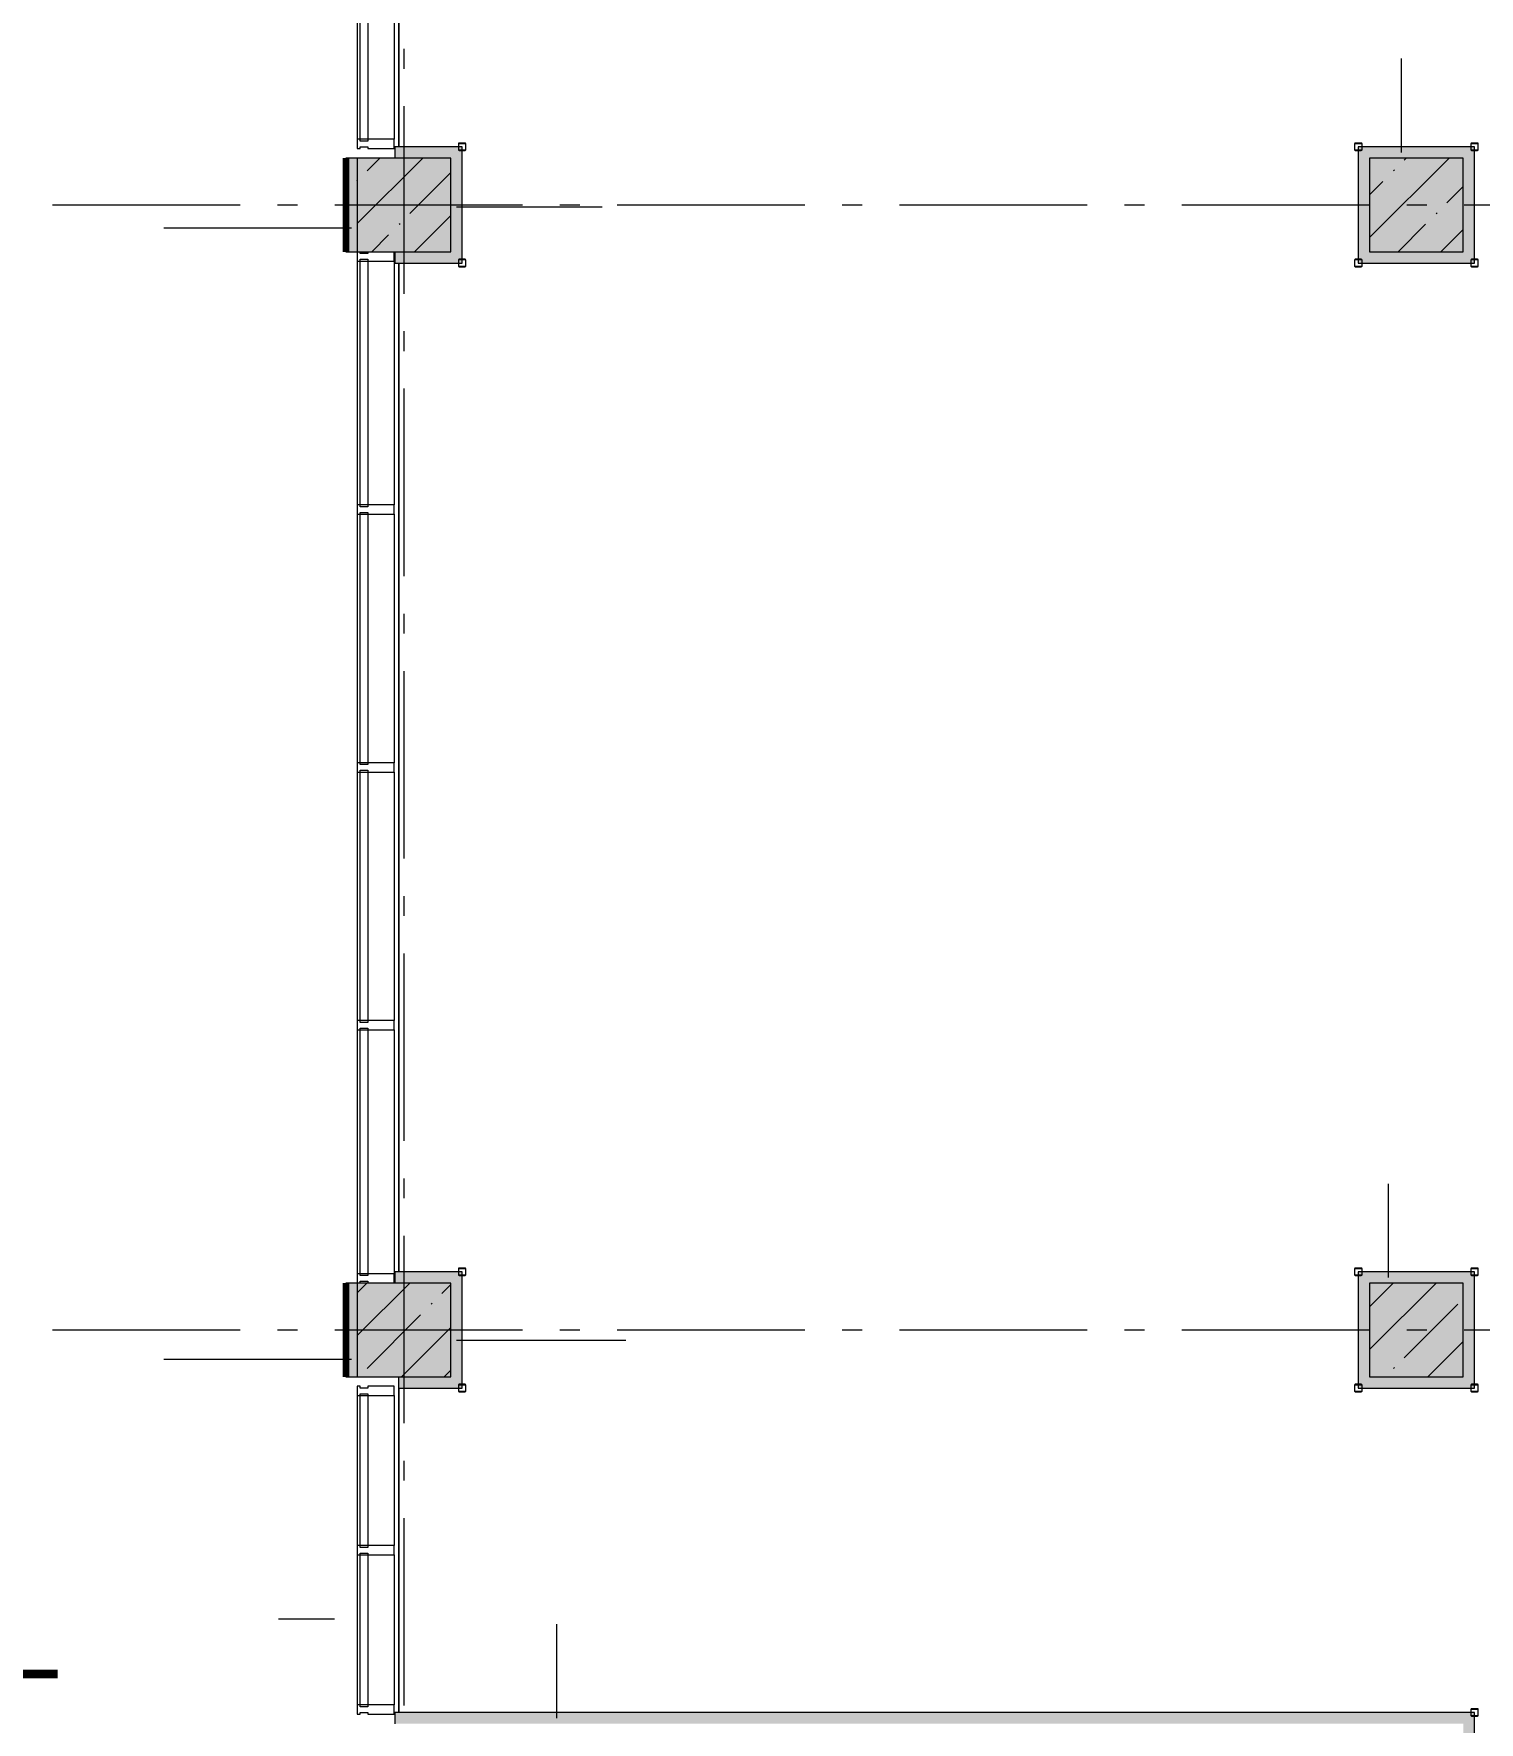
# Model space of a CAD drawing. Header units: millimetres. Extents: x -537608 to 253996, y -217170 to 186033.
# Drawn here: x -290001 to -282291, y -193492 to -184487 of the extents above; entities that cross this region are included whole.
import ezdxf

# ---------------------------------------------------------------- set-up
doc = ezdxf.new("R2010")
doc.units = ezdxf.units.MM
doc.layers.add('16) Лак 1.6м', color=160, linetype='Continuous', lineweight=90)
doc.layers.add('PDF _Геометрия', color=7, linetype='Continuous')
doc.layers.add('PDF _Текст', color=7, linetype='Continuous')
doc.layers.add('PDF _Сплошная заливка', color=7, linetype='Continuous', true_color=0xffffff)
doc.styles.add('PDF GOST-Common', font='arial.ttf')

msp = doc.modelspace()

# ---------------------------------------------------------------- hatches: boundary and pattern name
at = {"layer": 'PDF _Сплошная заливка', "true_color": 0x9c76cf, "transparency": 33554559}
for points in [[(-287776.1737, -185649.6469), (-287716.1731, -185649.6469), (-287716.1731, -185089.6483), (-287776.1737, -185089.6483), (-287776.1737, -185363.6656)], [(-282376.1714, -185649.6469), (-282316.1707, -185649.6469), (-282316.1707, -185089.6483), (-282376.1714, -185089.6483), (-282376.1714, -185363.6656)], [(-287776.1737, -185709.6476), (-287716.1731, -185709.6476), (-287716.1731, -185649.6469), (-288075.174, -185649.6469), (-288075.174, -185709.6476)], [(-287776.1737, -191149.6497), (-287776.1737, -191089.649), (-288075.174, -191089.649), (-288075.174, -191149.6497), (-287964.1331, -191149.6497)], [(-287776.1737, -191649.6497), (-287716.1731, -191649.6497), (-287716.1731, -191089.649), (-287776.1737, -191089.649), (-287776.1737, -191149.6497)], [(-282376.1714, -191649.6497), (-282316.1707, -191649.6497), (-282316.1707, -191089.649), (-282376.1714, -191089.649), (-282376.1714, -191149.6497)], [(-282376.1714, -191709.6483), (-282316.1707, -191709.6483), (-282316.1707, -191649.6497), (-282876.1715, -191649.6497), (-282876.1715, -191709.6483), (-282482.8826, -191709.6483)]]:
    msp.add_hatch(color=193, dxfattribs=at).paths.add_polyline_path(points)
at = {"layer": 'PDF _Сплошная заливка', "transparency": 33554559}
msp.add_hatch(color=256, dxfattribs=at).paths.add_polyline_path([(-282376.1714, -185649.6469), (-282376.1714, -185149.6468), (-282876.1715, -185149.6468), (-282876.1715, -185649.6469), (-282482.8826, -185649.6469)])
at = {"layer": 'PDF _Сплошная заливка', "true_color": 0x72baa6, "transparency": 33554559}
for points in [[(-282376.1714, -193499.6493), (-282376.1714, -193439.6508), (-288075.174, -193439.6508), (-288075.174, -193499.6493), (-282482.8826, -193499.6493)], [(-282376.1714, -198976.9535), (-282316.1707, -198976.9535), (-282316.1707, -193439.6508), (-282376.1714, -193439.6508), (-282376.1714, -197749.6509)]]:
    msp.add_hatch(color=123, dxfattribs=at).paths.add_polyline_path(points)

# ---------------------------------------------------------------- linework, layer by layer
at = {"layer": '16) Лак 1.6м'}
for p, q in [((-288336.1724, -185149.6468), (-288336.1724, -185649.6469)), ((-288336.1724, -191149.6497), (-288336.1724, -191649.6497))]:
    msp.add_line(p, q, dxfattribs=at)
at = {"layer": 'PDF _Геометрия', "color": 9, "lineweight": 9, "true_color": 0xc0c0c0}
for p, q in [((-288054.174, -179709.6447), (-288054.174, -185089.6483)), ((-288054.174, -185089.6483), (-288054.174, -179709.6447)), ((-288054.174, -185709.6476), (-288054.174, -191089.649)), ((-288054.174, -191089.649), (-288054.174, -185709.6476)), ((-288054.174, -191709.4351), (-288054.174, -193439.8919)), ((-288054.174, -193439.8919), (-288054.174, -191709.4351))]:
    msp.add_line(p, q, dxfattribs=at)
at = {"layer": 'PDF _Геометрия', "lineweight": 9}
for p, q in [((-288276.1738, -183824.6474), (-288276.1738, -185049.6463)), ((-288259.1741, -185049.6463), (-288259.1741, -183824.6474)), ((-288219.1743, -183824.6474), (-288219.1743, -185049.6463)), ((-288079.1741, -183824.6474), (-288079.1741, -185049.6463)), ((-282705.722, -185119.6475), (-282705.722, -184619.6475)), ((-288259.1741, -185049.6463), (-288276.1738, -185049.6463)), ((-288276.1738, -185049.6463), (-288276.1738, -185099.6466)), ((-288219.1743, -185049.6463), (-288259.1741, -185049.6463)), ((-288259.1741, -185059.6469), (-288259.1741, -185049.6463)), ((-288079.1741, -185049.6463), (-288219.1743, -185049.6463)), ((-288219.1743, -185049.6463), (-288219.1743, -185059.6469)), ((-288079.1741, -185099.6466), (-288079.1741, -185049.6463)), ((-288276.1738, -185099.6466), (-288259.1741, -185099.6466)), ((-288219.1743, -185059.6469), (-288259.1741, -185059.6469)), ((-288259.1741, -185099.6466), (-288259.1741, -185089.6483)), ((-288259.1741, -185089.6483), (-288219.1743, -185089.6483)), ((-288219.1743, -185089.6483), (-288219.1743, -185099.6466)), ((-288219.1743, -185099.6466), (-288079.1741, -185099.6466)), ((-287776.1737, -185089.6483), (-288075.174, -185089.6483)), ((-288075.174, -185089.6483), (-288075.174, -185149.6468)), ((-287716.1731, -185089.6483), (-287776.1737, -185089.6483)), ((-287735.0007, -185070.8185), (-287736.174, -185073.6475)), ((-287736.174, -185073.6475), (-287736.174, -185105.6469)), ((-287736.174, -185105.6469), (-287735.0007, -185108.4758)), ((-287732.1738, -185069.6473), (-287735.0007, -185070.8185)), ((-287735.0007, -185108.4758), (-287732.1738, -185109.6471)), ((-287734.1739, -185073.6475), (-287733.5883, -185072.233)), ((-287734.1739, -185105.6469), (-287734.1739, -185073.6475)), ((-287733.5883, -185107.0614), (-287734.1739, -185105.6469)), ((-287733.5883, -185072.233), (-287732.1738, -185071.6474)), ((-287732.1738, -185107.647), (-287733.5883, -185107.0614)), ((-287700.1723, -185069.6473), (-287732.1738, -185069.6473)), ((-287732.1738, -185071.6474), (-287700.1723, -185071.6474)), ((-287700.1723, -185107.647), (-287732.1738, -185107.647)), ((-287732.1738, -185109.6471), (-287700.1723, -185109.6471)), ((-287716.1731, -185649.6469), (-287716.1731, -185089.6483)), ((-287697.3454, -185070.8185), (-287700.1723, -185069.6473)), ((-287700.1723, -185071.6474), (-287698.7599, -185072.233)), ((-287698.7599, -185107.0614), (-287700.1723, -185107.647)), ((-287700.1723, -185109.6471), (-287697.3454, -185108.4758)), ((-287698.7599, -185072.233), (-287698.1722, -185073.6475)), ((-287698.1722, -185105.6469), (-287698.7599, -185107.0614)), ((-287698.1722, -185073.6475), (-287698.1722, -185105.6469)), ((-287696.1721, -185073.6475), (-287697.3454, -185070.8185)), ((-287697.3454, -185108.4758), (-287696.1721, -185105.6469)), ((-287696.1721, -185105.6469), (-287696.1721, -185073.6475)), ((-282954.9997, -185070.8185), (-282956.1709, -185073.6475)), ((-282956.1709, -185073.6475), (-282956.1709, -185105.6469)), ((-282956.1709, -185105.6469), (-282954.9997, -185108.4758)), ((-282952.1707, -185069.6473), (-282954.9997, -185070.8185)), ((-282954.9997, -185108.4758), (-282952.1707, -185109.6471)), ((-282954.1708, -185073.6475), (-282953.5852, -185072.233)), ((-282954.1708, -185105.6469), (-282954.1708, -185073.6475)), ((-282953.5852, -185107.0614), (-282954.1708, -185105.6469)), ((-282953.5852, -185072.233), (-282952.1707, -185071.6474)), ((-282952.1707, -185107.647), (-282953.5852, -185107.0614)), ((-282920.1714, -185069.6473), (-282952.1707, -185069.6473)), ((-282952.1707, -185071.6474), (-282920.1714, -185071.6474)), ((-282920.1714, -185107.647), (-282952.1707, -185107.647)), ((-282952.1707, -185109.6471), (-282920.1714, -185109.6471)), ((-282876.1715, -185089.6483), (-282936.1721, -185089.6483)), ((-282936.1721, -185089.6483), (-282936.1721, -185709.6476)), ((-282917.3424, -185070.8185), (-282920.1714, -185069.6473)), ((-282920.1714, -185071.6474), (-282918.7569, -185072.233)), ((-282918.7569, -185107.0614), (-282920.1714, -185107.647)), ((-282920.1714, -185109.6471), (-282917.3424, -185108.4758)), ((-282918.7569, -185072.233), (-282918.1713, -185073.6475)), ((-282918.1713, -185105.6469), (-282918.7569, -185107.0614)), ((-282918.1713, -185073.6475), (-282918.1713, -185105.6469)), ((-282916.1712, -185073.6475), (-282917.3424, -185070.8185)), ((-282917.3424, -185108.4758), (-282916.1712, -185105.6469)), ((-282916.1712, -185105.6469), (-282916.1712, -185073.6475)), ((-282376.1714, -185089.6483), (-282876.1715, -185089.6483)), ((-282316.1707, -185089.6483), (-282376.1714, -185089.6483)), ((-282335.0004, -185070.8185), (-282336.1717, -185073.6475)), ((-282336.1717, -185073.6475), (-282336.1717, -185105.6469)), ((-282336.1717, -185105.6469), (-282335.0004, -185108.4758)), ((-282332.1714, -185069.6473), (-282335.0004, -185070.8185)), ((-282335.0004, -185108.4758), (-282332.1714, -185109.6471)), ((-282334.1715, -185073.6475), (-282333.5859, -185072.233)), ((-282334.1715, -185105.6469), (-282334.1715, -185073.6475)), ((-282333.5859, -185107.0614), (-282334.1715, -185105.6469)), ((-282333.5859, -185072.233), (-282332.1714, -185071.6474)), ((-282332.1714, -185107.647), (-282333.5859, -185107.0614)), ((-282300.1721, -185069.6473), (-282332.1714, -185069.6473)), ((-282332.1714, -185071.6474), (-282300.1721, -185071.6474)), ((-282300.1721, -185107.647), (-282332.1714, -185107.647)), ((-282332.1714, -185109.6471), (-282300.1721, -185109.6471)), ((-282316.1707, -185649.6469), (-282316.1707, -185089.6483)), ((-282297.3431, -185070.8185), (-282300.1721, -185069.6473)), ((-282300.1721, -185071.6474), (-282298.7576, -185072.233)), ((-282298.7576, -185107.0614), (-282300.1721, -185107.647)), ((-282300.1721, -185109.6471), (-282297.3431, -185108.4758)), ((-282298.7576, -185072.233), (-282298.172, -185073.6475)), ((-282298.172, -185105.6469), (-282298.7576, -185107.0614)), ((-282298.172, -185073.6475), (-282298.172, -185105.6469)), ((-282296.1719, -185073.6475), (-282297.3431, -185070.8185)), ((-282297.3431, -185108.4758), (-282296.1719, -185105.6469)), ((-282296.1719, -185105.6469), (-282296.1719, -185073.6475)), ((-288276.1738, -185149.6468), (-288336.1724, -185149.6468)), ((-288276.1738, -185499.5429), (-287926.2777, -185149.6468)), ((-287776.1737, -185149.6468), (-288276.1738, -185149.6468)), ((-288276.1738, -185149.6468), (-288276.1738, -185649.6469)), ((-288222.6815, -185217.9515), (-288154.3768, -185149.6468)), ((-287994.5824, -185446.0505), (-287776.1737, -185227.6419)), ((-287776.1737, -185649.6469), (-287776.1737, -185149.6468)), ((-282876.1715, -185573.9059), (-282451.9123, -185149.6468)), ((-282376.1714, -185149.6468), (-282876.1715, -185149.6468)), ((-282876.1715, -185149.6468), (-282876.1715, -185649.6469)), ((-282748.3161, -185217.9515), (-282743.5731, -185213.2107)), ((-282691.2908, -185160.9283), (-282680.0093, -185149.6468)), ((-282376.1714, -185649.6469), (-282376.1714, -185149.6468)), ((-288276.1738, -185271.4437), (-288274.9639, -185270.236)), ((-282876.1715, -185345.809), (-282805.3392, -185274.9768)), ((-282463.1917, -185389.0252), (-282376.1714, -185302.0049)), ((-287746.1723, -185409.5752), (-286968.3205, -185409.5752)), ((-288051.6077, -185503.0759), (-288046.8669, -185498.3329)), ((-287970.0818, -185649.6469), (-287776.1737, -185455.7389)), ((-282520.217, -185446.0505), (-282515.474, -185441.3098)), ((-288306.1731, -185524.121), (-289306.1732, -185524.121)), ((-288198.1787, -185649.6469), (-288108.633, -185560.099)), ((-282723.8133, -185649.6469), (-282577.2401, -185503.0759)), ((-282495.7142, -185649.6469), (-282376.1714, -185530.104)), ((-288336.1724, -185649.6469), (-288276.1738, -185649.6469)), ((-288276.1738, -185649.6469), (-287776.1737, -185649.6469)), ((-288276.1738, -185649.6469), (-288276.1738, -185699.6471)), ((-288259.1741, -185659.6474), (-288259.1741, -185649.6469)), ((-288219.1743, -185659.6474), (-288259.1741, -185659.6474)), ((-288219.1743, -185649.6469), (-288219.1743, -185659.6474)), ((-288079.1741, -185699.6471), (-288079.1741, -185649.6469)), ((-288075.174, -185649.6469), (-288075.174, -185709.6476)), ((-287716.1731, -185709.6476), (-287716.1731, -185649.6469)), ((-282876.1715, -185649.6469), (-282376.1714, -185649.6469)), ((-282316.1707, -185709.6476), (-282316.1707, -185649.6469)), ((-288276.1738, -185699.6471), (-288276.1738, -186999.6485)), ((-288276.1738, -185699.6471), (-288259.1741, -185699.6471)), ((-288259.1741, -185699.6471), (-288259.1741, -185689.6466)), ((-288259.1741, -185689.6466), (-288219.1743, -185689.6466)), ((-288259.1741, -186999.6485), (-288259.1741, -185699.6471)), ((-288259.1741, -185699.6471), (-288219.1743, -185699.6471)), ((-288219.1743, -185689.6466), (-288219.1743, -185699.6471)), ((-288219.1743, -185699.6471), (-288219.1743, -186999.6485)), ((-288219.1743, -185699.6471), (-288079.1741, -185699.6471)), ((-288079.1741, -185699.6471), (-288079.1741, -186999.6485)), ((-288075.174, -185709.6476), (-287716.1731, -185709.6476)), ((-287735.0007, -185690.8178), (-287736.174, -185693.6468)), ((-287736.174, -185693.6468), (-287736.174, -185725.6462)), ((-287736.174, -185725.6462), (-287735.0007, -185728.4751)), ((-287732.1738, -185689.6466), (-287735.0007, -185690.8178)), ((-287735.0007, -185728.4751), (-287732.1738, -185729.6464)), ((-287734.1739, -185693.6468), (-287733.5883, -185692.2323)), ((-287734.1739, -185725.6462), (-287734.1739, -185693.6468)), ((-287733.5883, -185727.0606), (-287734.1739, -185725.6462)), ((-287733.5883, -185692.2323), (-287732.1738, -185691.6467)), ((-287732.1738, -185727.6463), (-287733.5883, -185727.0606)), ((-287700.1723, -185689.6466), (-287732.1738, -185689.6466)), ((-287732.1738, -185691.6467), (-287700.1723, -185691.6467)), ((-287700.1723, -185727.6463), (-287732.1738, -185727.6463)), ((-287732.1738, -185729.6464), (-287700.1723, -185729.6464)), ((-287697.3454, -185690.8178), (-287700.1723, -185689.6466)), ((-287700.1723, -185691.6467), (-287698.7599, -185692.2323)), ((-287698.7599, -185727.0606), (-287700.1723, -185727.6463)), ((-287700.1723, -185729.6464), (-287697.3454, -185728.4751)), ((-287698.7599, -185692.2323), (-287698.1722, -185693.6468)), ((-287698.1722, -185725.6462), (-287698.7599, -185727.0606)), ((-287698.1722, -185693.6468), (-287698.1722, -185725.6462)), ((-287696.1721, -185693.6468), (-287697.3454, -185690.8178)), ((-287697.3454, -185728.4751), (-287696.1721, -185725.6462)), ((-287696.1721, -185725.6462), (-287696.1721, -185693.6468)), ((-282954.9997, -185690.8178), (-282956.1709, -185693.6468)), ((-282956.1709, -185693.6468), (-282956.1709, -185725.6462)), ((-282956.1709, -185725.6462), (-282954.9997, -185728.4751)), ((-282952.1707, -185689.6466), (-282954.9997, -185690.8178)), ((-282954.9997, -185728.4751), (-282952.1707, -185729.6464)), ((-282954.1708, -185693.6468), (-282953.5852, -185692.2323)), ((-282954.1708, -185725.6462), (-282954.1708, -185693.6468)), ((-282953.5852, -185727.0606), (-282954.1708, -185725.6462)), ((-282953.5852, -185692.2323), (-282952.1707, -185691.6467)), ((-282952.1707, -185727.6463), (-282953.5852, -185727.0606)), ((-282920.1714, -185689.6466), (-282952.1707, -185689.6466)), ((-282952.1707, -185691.6467), (-282920.1714, -185691.6467)), ((-282920.1714, -185727.6463), (-282952.1707, -185727.6463)), ((-282952.1707, -185729.6464), (-282920.1714, -185729.6464)), ((-282936.1721, -185709.6476), (-282876.1715, -185709.6476)), ((-282917.3424, -185690.8178), (-282920.1714, -185689.6466)), ((-282920.1714, -185691.6467), (-282918.7569, -185692.2323)), ((-282918.7569, -185727.0606), (-282920.1714, -185727.6463)), ((-282920.1714, -185729.6464), (-282917.3424, -185728.4751)), ((-282918.7569, -185692.2323), (-282918.1713, -185693.6468)), ((-282918.1713, -185725.6462), (-282918.7569, -185727.0606)), ((-282918.1713, -185693.6468), (-282918.1713, -185725.6462)), ((-282916.1712, -185693.6468), (-282917.3424, -185690.8178)), ((-282917.3424, -185728.4751), (-282916.1712, -185725.6462)), ((-282916.1712, -185725.6462), (-282916.1712, -185693.6468)), ((-282876.1715, -185709.6476), (-282316.1707, -185709.6476)), ((-282335.0004, -185690.8178), (-282336.1717, -185693.6468)), ((-282336.1717, -185693.6468), (-282336.1717, -185725.6462)), ((-282336.1717, -185725.6462), (-282335.0004, -185728.4751)), ((-282332.1714, -185689.6466), (-282335.0004, -185690.8178)), ((-282335.0004, -185728.4751), (-282332.1714, -185729.6464)), ((-282334.1715, -185693.6468), (-282333.5859, -185692.2323)), ((-282334.1715, -185725.6462), (-282334.1715, -185693.6468)), ((-282333.5859, -185727.0606), (-282334.1715, -185725.6462)), ((-282333.5859, -185692.2323), (-282332.1714, -185691.6467)), ((-282332.1714, -185727.6463), (-282333.5859, -185727.0606)), ((-282300.1721, -185689.6466), (-282332.1714, -185689.6466)), ((-282332.1714, -185691.6467), (-282300.1721, -185691.6467)), ((-282300.1721, -185727.6463), (-282332.1714, -185727.6463)), ((-282332.1714, -185729.6464), (-282300.1721, -185729.6464)), ((-282297.3431, -185690.8178), (-282300.1721, -185689.6466)), ((-282300.1721, -185691.6467), (-282298.7576, -185692.2323)), ((-282298.7576, -185727.0606), (-282300.1721, -185727.6463)), ((-282300.1721, -185729.6464), (-282297.3431, -185728.4751)), ((-282298.7576, -185692.2323), (-282298.172, -185693.6468)), ((-282298.172, -185725.6462), (-282298.7576, -185727.0606)), ((-282298.172, -185693.6468), (-282298.172, -185725.6462)), ((-282296.1719, -185693.6468), (-282297.3431, -185690.8178)), ((-282297.3431, -185728.4751), (-282296.1719, -185725.6462)), ((-282296.1719, -185725.6462), (-282296.1719, -185693.6468)), ((-288259.1741, -186999.6485), (-288276.1738, -186999.6485)), ((-288276.1738, -186999.6485), (-288276.1738, -187049.6466)), ((-288219.1743, -186999.6485), (-288259.1741, -186999.6485)), ((-288259.1741, -187009.6469), (-288259.1741, -186999.6485)), ((-288219.1743, -187009.6469), (-288259.1741, -187009.6469)), ((-288079.1741, -186999.6485), (-288219.1743, -186999.6485)), ((-288219.1743, -186999.6485), (-288219.1743, -187009.6469)), ((-288079.1741, -187049.6466), (-288079.1741, -186999.6485)), ((-288276.1738, -187049.6466), (-288259.1741, -187049.6466)), ((-288276.1738, -187049.6466), (-288276.1738, -188374.6482)), ((-288259.1741, -187049.6466), (-288259.1741, -187039.6483)), ((-288259.1741, -187039.6483), (-288219.1743, -187039.6483)), ((-288259.1741, -188374.6482), (-288259.1741, -187049.6466)), ((-288259.1741, -187049.6466), (-288219.1743, -187049.6466)), ((-288219.1743, -187039.6483), (-288219.1743, -187049.6466)), ((-288219.1743, -187049.6466), (-288079.1741, -187049.6466)), ((-288219.1743, -187049.6466), (-288219.1743, -188374.6482)), ((-288079.1741, -187049.6466), (-288079.1741, -188374.6482)), ((-288259.1741, -188374.6482), (-288276.1738, -188374.6482)), ((-288276.1738, -188374.6482), (-288276.1738, -188424.6484)), ((-288219.1743, -188374.6482), (-288259.1741, -188374.6482)), ((-288259.1741, -188384.6486), (-288259.1741, -188374.6482)), ((-288219.1743, -188384.6486), (-288259.1741, -188384.6486)), ((-288079.1741, -188374.6482), (-288219.1743, -188374.6482)), ((-288219.1743, -188374.6482), (-288219.1743, -188384.6486)), ((-288079.1741, -188424.6484), (-288079.1741, -188374.6482)), ((-288276.1738, -188424.6484), (-288259.1741, -188424.6484)), ((-288276.1738, -188424.6484), (-288276.1738, -189749.6478)), ((-288259.1741, -188424.6484), (-288259.1741, -188414.6479)), ((-288259.1741, -188414.6479), (-288219.1743, -188414.6479)), ((-288259.1741, -189749.6478), (-288259.1741, -188424.6484)), ((-288259.1741, -188424.6484), (-288219.1743, -188424.6484)), ((-288219.1743, -188414.6479), (-288219.1743, -188424.6484)), ((-288219.1743, -188424.6484), (-288079.1741, -188424.6484)), ((-288219.1743, -188424.6484), (-288219.1743, -189749.6478)), ((-288079.1741, -188424.6484), (-288079.1741, -189749.6478)), ((-288259.1741, -189749.6478), (-288276.1738, -189749.6478)), ((-288276.1738, -189749.6478), (-288276.1738, -189799.648)), ((-288276.1738, -189799.648), (-288259.1741, -189799.648)), ((-288276.1738, -189799.648), (-288276.1738, -191099.6494)), ((-288219.1743, -189749.6478), (-288259.1741, -189749.6478)), ((-288259.1741, -189759.6483), (-288259.1741, -189749.6478)), ((-288219.1743, -189759.6483), (-288259.1741, -189759.6483)), ((-288259.1741, -189799.648), (-288259.1741, -189789.6475)), ((-288259.1741, -189789.6475), (-288219.1743, -189789.6475)), ((-288259.1741, -191099.6494), (-288259.1741, -189799.648)), ((-288259.1741, -189799.648), (-288219.1743, -189799.648)), ((-288079.1741, -189749.6478), (-288219.1743, -189749.6478)), ((-288219.1743, -189749.6478), (-288219.1743, -189759.6483)), ((-288219.1743, -189789.6475), (-288219.1743, -189799.648)), ((-288219.1743, -189799.648), (-288079.1741, -189799.648)), ((-288219.1743, -189799.648), (-288219.1743, -191099.6494)), ((-288079.1741, -189799.648), (-288079.1741, -189749.6478)), ((-288079.1741, -189799.648), (-288079.1741, -191099.6494)), ((-282775.0795, -191119.6483), (-282775.0795, -190619.6482)), ((-287735.0007, -191070.8214), (-287736.174, -191073.6482)), ((-287736.174, -191073.6482), (-287736.174, -191105.6498)), ((-287732.1738, -191069.6481), (-287735.0007, -191070.8214)), ((-287734.1739, -191073.6482), (-287733.5883, -191072.2359)), ((-287734.1739, -191105.6498), (-287734.1739, -191073.6482)), ((-287733.5883, -191072.2359), (-287732.1738, -191071.6481)), ((-287700.1723, -191069.6481), (-287732.1738, -191069.6481)), ((-287732.1738, -191071.6481), (-287700.1723, -191071.6481)), ((-287697.3454, -191070.8214), (-287700.1723, -191069.6481)), ((-287700.1723, -191071.6481), (-287698.7599, -191072.2359)), ((-287698.7599, -191072.2359), (-287698.1722, -191073.6482)), ((-287698.1722, -191073.6482), (-287698.1722, -191105.6498)), ((-287696.1721, -191073.6482), (-287697.3454, -191070.8214)), ((-287696.1721, -191105.6498), (-287696.1721, -191073.6482)), ((-282954.9997, -191070.8214), (-282956.1709, -191073.6482)), ((-282956.1709, -191073.6482), (-282956.1709, -191105.6498)), ((-282952.1707, -191069.6481), (-282954.9997, -191070.8214)), ((-282954.1708, -191073.6482), (-282953.5852, -191072.2359)), ((-282954.1708, -191105.6498), (-282954.1708, -191073.6482)), ((-282953.5852, -191072.2359), (-282952.1707, -191071.6481)), ((-282920.1714, -191069.6481), (-282952.1707, -191069.6481)), ((-282952.1707, -191071.6481), (-282920.1714, -191071.6481)), ((-282917.3424, -191070.8214), (-282920.1714, -191069.6481)), ((-282920.1714, -191071.6481), (-282918.7569, -191072.2359)), ((-282918.7569, -191072.2359), (-282918.1713, -191073.6482)), ((-282918.1713, -191073.6482), (-282918.1713, -191105.6498)), ((-282916.1712, -191073.6482), (-282917.3424, -191070.8214)), ((-282916.1712, -191105.6498), (-282916.1712, -191073.6482)), ((-282335.0004, -191070.8214), (-282336.1717, -191073.6482)), ((-282336.1717, -191073.6482), (-282336.1717, -191105.6498)), ((-282332.1714, -191069.6481), (-282335.0004, -191070.8214)), ((-282334.1715, -191073.6482), (-282333.5859, -191072.2359)), ((-282334.1715, -191105.6498), (-282334.1715, -191073.6482)), ((-282333.5859, -191072.2359), (-282332.1714, -191071.6481)), ((-282300.1721, -191069.6481), (-282332.1714, -191069.6481)), ((-282332.1714, -191071.6481), (-282300.1721, -191071.6481)), ((-282297.3431, -191070.8214), (-282300.1721, -191069.6481)), ((-282300.1721, -191071.6481), (-282298.7576, -191072.2359)), ((-282298.7576, -191072.2359), (-282298.172, -191073.6482)), ((-282298.172, -191073.6482), (-282298.172, -191105.6498)), ((-282296.1719, -191073.6482), (-282297.3431, -191070.8214)), ((-282296.1719, -191105.6498), (-282296.1719, -191073.6482)), ((-288276.1738, -191149.6497), (-288336.1724, -191149.6497)), ((-288259.1741, -191099.6494), (-288276.1738, -191099.6494)), ((-288276.1738, -191099.6494), (-288276.1738, -191149.6497)), ((-288276.1738, -191430.1065), (-287995.717, -191149.6497)), ((-288276.1738, -191202.0074), (-288223.8161, -191149.6497)), ((-287776.1737, -191149.6497), (-288276.1738, -191149.6497)), ((-288276.1738, -191149.6497), (-288276.1738, -191649.6497)), ((-288219.1743, -191099.6494), (-288259.1741, -191099.6494)), ((-288259.1741, -191109.6499), (-288259.1741, -191099.6494)), ((-288219.1743, -191109.6499), (-288259.1741, -191109.6499)), ((-288259.1741, -191149.6497), (-288259.1741, -191139.6492)), ((-288259.1741, -191139.6492), (-288219.1743, -191139.6492)), ((-288079.1741, -191099.6494), (-288219.1743, -191099.6494)), ((-288219.1743, -191099.6494), (-288219.1743, -191109.6499)), ((-288219.1743, -191139.6492), (-288219.1743, -191149.6497)), ((-288079.1741, -191149.6497), (-288079.1741, -191099.6494)), ((-287776.1737, -191089.649), (-288075.174, -191089.649)), ((-288075.174, -191089.649), (-288075.174, -191149.6497)), ((-287823.5086, -191205.5404), (-287776.1737, -191158.2034)), ((-287716.1731, -191089.649), (-287776.1737, -191089.649)), ((-287776.1737, -191649.6497), (-287776.1737, -191149.6497)), ((-287736.174, -191105.6498), (-287735.0007, -191108.4766)), ((-287735.0007, -191108.4766), (-287732.1738, -191109.6499)), ((-287733.5883, -191107.0643), (-287734.1739, -191105.6498)), ((-287732.1738, -191107.6498), (-287733.5883, -191107.0643)), ((-287700.1723, -191107.6498), (-287732.1738, -191107.6498)), ((-287732.1738, -191109.6499), (-287700.1723, -191109.6499)), ((-287716.1731, -191649.6497), (-287716.1731, -191089.649)), ((-287698.7599, -191107.0643), (-287700.1723, -191107.6498)), ((-287700.1723, -191109.6499), (-287697.3454, -191108.4766)), ((-287698.1722, -191105.6498), (-287698.7599, -191107.0643)), ((-287697.3454, -191108.4766), (-287696.1721, -191105.6498)), ((-282956.1709, -191105.6498), (-282954.9997, -191108.4766)), ((-282954.9997, -191108.4766), (-282952.1707, -191109.6499)), ((-282953.5852, -191107.0643), (-282954.1708, -191105.6498)), ((-282952.1707, -191107.6498), (-282953.5852, -191107.0643)), ((-282920.1714, -191107.6498), (-282952.1707, -191107.6498)), ((-282952.1707, -191109.6499), (-282920.1714, -191109.6499)), ((-282876.1715, -191089.649), (-282936.1721, -191089.649)), ((-282936.1721, -191089.649), (-282936.1721, -191709.6483)), ((-282918.7569, -191107.0643), (-282920.1714, -191107.6498)), ((-282920.1714, -191109.6499), (-282917.3424, -191108.4766)), ((-282918.1713, -191105.6498), (-282918.7569, -191107.0643)), ((-282917.3424, -191108.4766), (-282916.1712, -191105.6498)), ((-282376.1714, -191089.649), (-282876.1715, -191089.649)), ((-282876.1715, -191504.4695), (-282521.3516, -191149.6497)), ((-282876.1715, -191276.3704), (-282749.4485, -191149.6497)), ((-282376.1714, -191149.6497), (-282876.1715, -191149.6497)), ((-282876.1715, -191149.6497), (-282876.1715, -191649.6497)), ((-282316.1707, -191089.649), (-282376.1714, -191089.649)), ((-282376.1714, -191649.6497), (-282376.1714, -191149.6497)), ((-282336.1717, -191105.6498), (-282335.0004, -191108.4766)), ((-282335.0004, -191108.4766), (-282332.1714, -191109.6499)), ((-282333.5859, -191107.0643), (-282334.1715, -191105.6498)), ((-282332.1714, -191107.6498), (-282333.5859, -191107.0643)), ((-282300.1721, -191107.6498), (-282332.1714, -191107.6498)), ((-282332.1714, -191109.6499), (-282300.1721, -191109.6499)), ((-282316.1707, -191649.6497), (-282316.1707, -191089.649)), ((-282298.7576, -191107.0643), (-282300.1721, -191107.6498)), ((-282300.1721, -191109.6499), (-282297.3431, -191108.4766)), ((-282298.172, -191105.6498), (-282298.7576, -191107.0643)), ((-282297.3431, -191108.4766), (-282296.1719, -191105.6498)), ((-287880.5339, -191262.5635), (-287875.7909, -191257.8228)), ((-282691.2908, -191547.6879), (-282406.1664, -191262.5635)), ((-288222.6815, -191604.7132), (-287937.5571, -191319.5888)), ((-288039.5189, -191649.6497), (-287776.1737, -191386.3025)), ((-287746.1723, -191455.0054), (-286842.9475, -191455.0054)), ((-282565.1535, -191649.6497), (-282376.1714, -191460.6677)), ((-288306.1731, -191556.9069), (-289306.1732, -191556.9069)), ((-287811.4219, -191649.6497), (-287776.1737, -191614.4015)), ((-282748.3161, -191604.7132), (-282743.5731, -191599.9703)), ((-288336.1724, -191649.6497), (-288276.1738, -191649.6497)), ((-288276.1738, -191649.6497), (-287776.1737, -191649.6497)), ((-288259.1741, -191699.6499), (-288276.1738, -191699.6499)), ((-288276.1738, -191699.6499), (-288276.1738, -191749.6502)), ((-288259.1741, -191709.6483), (-288259.1741, -191699.6499)), ((-288219.1743, -191709.6483), (-288259.1741, -191709.6483)), ((-288079.1741, -191699.6499), (-288219.1743, -191699.6499)), ((-288219.1743, -191699.6499), (-288219.1743, -191709.6483)), ((-288079.1741, -191749.6502), (-288079.1741, -191699.6499)), ((-288055.173, -191649.6497), (-288055.173, -191709.6483)), ((-288055.173, -191709.6483), (-287716.1731, -191709.6483)), ((-287735.0007, -191690.8207), (-287736.174, -191693.6497)), ((-287736.174, -191693.6497), (-287736.174, -191725.6491)), ((-287732.1738, -191689.6495), (-287735.0007, -191690.8207)), ((-287734.1739, -191693.6497), (-287733.5883, -191692.2352)), ((-287734.1739, -191725.6491), (-287734.1739, -191693.6497)), ((-287733.5883, -191692.2352), (-287732.1738, -191691.6496)), ((-287700.1723, -191689.6495), (-287732.1738, -191689.6495)), ((-287732.1738, -191691.6496), (-287700.1723, -191691.6496)), ((-287716.1731, -191709.6483), (-287716.1731, -191649.6497)), ((-287697.3454, -191690.8207), (-287700.1723, -191689.6495)), ((-287700.1723, -191691.6496), (-287698.7599, -191692.2352)), ((-287698.7599, -191692.2352), (-287698.1722, -191693.6497)), ((-287698.1722, -191693.6497), (-287698.1722, -191725.6491)), ((-287696.1721, -191693.6497), (-287697.3454, -191690.8207)), ((-287696.1721, -191725.6491), (-287696.1721, -191693.6497)), ((-282954.9997, -191690.8207), (-282956.1709, -191693.6497)), ((-282956.1709, -191693.6497), (-282956.1709, -191725.6491)), ((-282952.1707, -191689.6495), (-282954.9997, -191690.8207)), ((-282954.1708, -191693.6497), (-282953.5852, -191692.2352)), ((-282954.1708, -191725.6491), (-282954.1708, -191693.6497)), ((-282953.5852, -191692.2352), (-282952.1707, -191691.6496)), ((-282920.1714, -191689.6495), (-282952.1707, -191689.6495)), ((-282952.1707, -191691.6496), (-282920.1714, -191691.6496)), ((-282936.1721, -191709.6483), (-282876.1715, -191709.6483)), ((-282917.3424, -191690.8207), (-282920.1714, -191689.6495)), ((-282920.1714, -191691.6496), (-282918.7569, -191692.2352)), ((-282918.7569, -191692.2352), (-282918.1713, -191693.6497)), ((-282918.1713, -191693.6497), (-282918.1713, -191725.6491)), ((-282916.1712, -191693.6497), (-282917.3424, -191690.8207)), ((-282916.1712, -191725.6491), (-282916.1712, -191693.6497)), ((-282876.1715, -191649.6497), (-282376.1714, -191649.6497)), ((-282876.1715, -191709.6483), (-282316.1707, -191709.6483)), ((-282335.0004, -191690.8207), (-282336.1717, -191693.6497)), ((-282336.1717, -191693.6497), (-282336.1717, -191725.6491)), ((-282332.1714, -191689.6495), (-282335.0004, -191690.8207)), ((-282334.1715, -191693.6497), (-282333.5859, -191692.2352)), ((-282334.1715, -191725.6491), (-282334.1715, -191693.6497)), ((-282333.5859, -191692.2352), (-282332.1714, -191691.6496)), ((-282300.1721, -191689.6495), (-282332.1714, -191689.6495)), ((-282332.1714, -191691.6496), (-282300.1721, -191691.6496)), ((-282316.1707, -191709.6483), (-282316.1707, -191649.6497)), ((-282297.3431, -191690.8207), (-282300.1721, -191689.6495)), ((-282300.1721, -191691.6496), (-282298.7576, -191692.2352)), ((-282298.7576, -191692.2352), (-282298.172, -191693.6497)), ((-282298.172, -191693.6497), (-282298.172, -191725.6491)), ((-282296.1719, -191693.6497), (-282297.3431, -191690.8207)), ((-282296.1719, -191725.6491), (-282296.1719, -191693.6497)), ((-288276.1738, -191749.6502), (-288276.1738, -192549.6494)), ((-288276.1738, -191749.6502), (-288259.1741, -191749.6502)), ((-288259.1741, -191749.6502), (-288259.1741, -191739.6497)), ((-288259.1741, -191739.6497), (-288219.1743, -191739.6497)), ((-288259.1741, -192549.6494), (-288259.1741, -191749.6502)), ((-288259.1741, -191749.6502), (-288219.1743, -191749.6502)), ((-288219.1743, -191739.6497), (-288219.1743, -191749.6502)), ((-288219.1743, -191749.6502), (-288219.1743, -192549.6494)), ((-288219.1743, -191749.6502), (-288079.1741, -191749.6502)), ((-288079.1741, -191749.6502), (-288079.1741, -192549.6494)), ((-287736.174, -191725.6491), (-287735.0007, -191728.478)), ((-287735.0007, -191728.478), (-287732.1738, -191729.6492)), ((-287733.5883, -191727.0635), (-287734.1739, -191725.6491)), ((-287732.1738, -191727.6491), (-287733.5883, -191727.0635)), ((-287700.1723, -191727.6491), (-287732.1738, -191727.6491)), ((-287732.1738, -191729.6492), (-287700.1723, -191729.6492)), ((-287698.7599, -191727.0635), (-287700.1723, -191727.6491)), ((-287700.1723, -191729.6492), (-287697.3454, -191728.478)), ((-287698.1722, -191725.6491), (-287698.7599, -191727.0635)), ((-287697.3454, -191728.478), (-287696.1721, -191725.6491)), ((-282956.1709, -191725.6491), (-282954.9997, -191728.478)), ((-282954.9997, -191728.478), (-282952.1707, -191729.6492)), ((-282953.5852, -191727.0635), (-282954.1708, -191725.6491)), ((-282952.1707, -191727.6491), (-282953.5852, -191727.0635)), ((-282920.1714, -191727.6491), (-282952.1707, -191727.6491)), ((-282952.1707, -191729.6492), (-282920.1714, -191729.6492)), ((-282918.7569, -191727.0635), (-282920.1714, -191727.6491)), ((-282920.1714, -191729.6492), (-282917.3424, -191728.478)), ((-282918.1713, -191725.6491), (-282918.7569, -191727.0635)), ((-282917.3424, -191728.478), (-282916.1712, -191725.6491)), ((-282336.1717, -191725.6491), (-282335.0004, -191728.478)), ((-282335.0004, -191728.478), (-282332.1714, -191729.6492)), ((-282333.5859, -191727.0635), (-282334.1715, -191725.6491)), ((-282332.1714, -191727.6491), (-282333.5859, -191727.0635)), ((-282300.1721, -191727.6491), (-282332.1714, -191727.6491)), ((-282332.1714, -191729.6492), (-282300.1721, -191729.6492)), ((-282298.7576, -191727.0635), (-282300.1721, -191727.6491)), ((-282300.1721, -191729.6492), (-282297.3431, -191728.478)), ((-282298.172, -191725.6491), (-282298.7576, -191727.0635)), ((-282297.3431, -191728.478), (-282296.1719, -191725.6491)), ((-288259.1741, -192549.6494), (-288276.1738, -192549.6494)), ((-288276.1738, -192549.6494), (-288276.1738, -192599.6497)), ((-288276.1738, -192599.6497), (-288259.1741, -192599.6497)), ((-288276.1738, -192599.6497), (-288276.1738, -193399.651)), ((-288219.1743, -192549.6494), (-288259.1741, -192549.6494)), ((-288259.1741, -192559.6498), (-288259.1741, -192549.6494)), ((-288219.1743, -192559.6498), (-288259.1741, -192559.6498)), ((-288259.1741, -192599.6497), (-288259.1741, -192589.6491)), ((-288259.1741, -192589.6491), (-288219.1743, -192589.6491)), ((-288259.1741, -193399.651), (-288259.1741, -192599.6497)), ((-288259.1741, -192599.6497), (-288219.1743, -192599.6497)), ((-288079.1741, -192549.6494), (-288219.1743, -192549.6494)), ((-288219.1743, -192549.6494), (-288219.1743, -192559.6498)), ((-288219.1743, -192589.6491), (-288219.1743, -192599.6497)), ((-288219.1743, -192599.6497), (-288079.1741, -192599.6497)), ((-288219.1743, -192599.6497), (-288219.1743, -193399.651)), ((-288079.1741, -192599.6497), (-288079.1741, -192549.6494)), ((-288079.1741, -192599.6497), (-288079.1741, -193399.651)), ((-288695.7137, -192939.6507), (-288396.173, -192939.6507)), ((-287211.3568, -193469.65), (-287211.3568, -192969.65)), ((-288259.1741, -193399.651), (-288276.1738, -193399.651)), ((-288276.1738, -193399.651), (-288276.1738, -193449.6491)), ((-288219.1743, -193399.651), (-288259.1741, -193399.651)), ((-288259.1741, -193409.6493), (-288259.1741, -193399.651)), ((-288219.1743, -193409.6493), (-288259.1741, -193409.6493)), ((-288079.1741, -193399.651), (-288219.1743, -193399.651)), ((-288219.1743, -193399.651), (-288219.1743, -193409.6493)), ((-288079.1741, -193449.6491), (-288079.1741, -193399.651)), ((-282335.0004, -193420.821), (-282336.1717, -193423.65)), ((-282336.1717, -193423.65), (-282336.1717, -193455.6494)), ((-282332.1714, -193419.6498), (-282335.0004, -193420.821)), ((-282334.1715, -193423.65), (-282333.5859, -193422.2355)), ((-282334.1715, -193455.6494), (-282334.1715, -193423.65)), ((-282333.5859, -193422.2355), (-282332.1714, -193421.6499)), ((-282300.1721, -193419.6498), (-282332.1714, -193419.6498)), ((-282332.1714, -193421.6499), (-282300.1721, -193421.6499)), ((-282297.3431, -193420.821), (-282300.1721, -193419.6498)), ((-282300.1721, -193421.6499), (-282298.7576, -193422.2355)), ((-282298.7576, -193422.2355), (-282298.172, -193423.65)), ((-282298.172, -193423.65), (-282298.172, -193455.6494)), ((-282296.1719, -193423.65), (-282297.3431, -193420.821)), ((-282296.1719, -193455.6494), (-282296.1719, -193423.65)), ((-288276.1738, -193449.6491), (-288259.1741, -193449.6491)), ((-288259.1741, -193449.6491), (-288259.1741, -193439.6508)), ((-288259.1741, -193439.6508), (-288219.1743, -193439.6508)), ((-288219.1743, -193439.6508), (-288219.1743, -193449.6491)), ((-288219.1743, -193449.6491), (-288079.1741, -193449.6491)), ((-282376.1714, -193439.6508), (-288075.174, -193439.6508)), ((-288075.174, -193439.6508), (-288075.174, -193499.6493)), ((-282316.1707, -193439.6508), (-282376.1714, -193439.6508)), ((-282336.1717, -193455.6494), (-282335.0004, -193458.4783)), ((-282335.0004, -193458.4783), (-282332.1714, -193459.6496)), ((-282333.5859, -193457.0639), (-282334.1715, -193455.6494)), ((-282332.1714, -193457.6495), (-282333.5859, -193457.0639)), ((-282300.1721, -193457.6495), (-282332.1714, -193457.6495)), ((-282332.1714, -193459.6496), (-282300.1721, -193459.6496)), ((-282316.1707, -198976.9535), (-282316.1707, -193439.6508)), ((-282298.7576, -193457.0639), (-282300.1721, -193457.6495)), ((-282300.1721, -193459.6496), (-282297.3431, -193458.4783)), ((-282298.172, -193455.6494), (-282298.7576, -193457.0639)), ((-282297.3431, -193458.4783), (-282296.1719, -193455.6494))]:
    msp.add_line(p, q, dxfattribs=at)
at = {"layer": 'PDF _Геометрия', "color": 253, "lineweight": 9, "true_color": 0xaaaaaa}
for p, q in [((-288026.1727, -184568.024), (-288026.1727, -184673.8567)), ((-288026.1727, -184873.8576), (-288026.1727, -185873.8577)), ((-289900.6298, -185399.6479), (-288900.6297, -185399.6479)), ((-288700.6288, -185399.6479), (-288594.7961, -185399.6479)), ((-288394.7952, -185399.6479), (-287394.795, -185399.6479)), ((-287194.7963, -185399.6479), (-287088.9614, -185399.6479)), ((-286888.9626, -185399.6479), (-285888.9625, -185399.6479)), ((-285688.9616, -185399.6479), (-285583.1288, -185399.6479)), ((-285383.1279, -185399.6479), (-284383.1278, -185399.6479)), ((-284183.1269, -185399.6479), (-284077.2941, -185399.6479)), ((-283877.2933, -185399.6479), (-282877.2931, -185399.6479)), ((-282677.2944, -185399.6479), (-282571.4595, -185399.6479)), ((-282371.4607, -185399.6479), (-281371.4606, -185399.6479)), ((-288026.1727, -186073.8564), (-288026.1727, -186179.6914)), ((-288026.1727, -186379.6902), (-288026.1727, -187379.6902)), ((-288026.1727, -187579.6911), (-288026.1727, -187685.5239)), ((-288026.1727, -187885.5248), (-288026.1727, -188885.525)), ((-288026.1727, -189085.5258), (-288026.1727, -189191.3586)), ((-288026.1727, -189391.3595), (-288026.1727, -190391.3597)), ((-288026.1727, -190591.3584), (-288026.1727, -190697.1933)), ((-288026.1727, -190897.1921), (-288026.1727, -191897.1921)), ((-289900.6298, -191399.6486), (-288900.6297, -191399.6486)), ((-288700.6288, -191399.6486), (-288594.7961, -191399.6486)), ((-288394.7952, -191399.6486), (-287394.795, -191399.6486)), ((-287194.7963, -191399.6486), (-287088.9614, -191399.6486)), ((-286888.9626, -191399.6486), (-285888.9625, -191399.6486)), ((-285688.9616, -191399.6486), (-285583.1288, -191399.6486)), ((-285383.1279, -191399.6486), (-284383.1278, -191399.6486)), ((-284183.1269, -191399.6486), (-284077.2941, -191399.6486)), ((-283877.2933, -191399.6486), (-282877.2931, -191399.6486)), ((-282677.2944, -191399.6486), (-282571.4595, -191399.6486)), ((-282371.4607, -191399.6486), (-281371.4606, -191399.6486)), ((-288026.1727, -192097.193), (-288026.1727, -192203.0259)), ((-288026.1727, -192403.0268), (-288026.1727, -193403.0268))]:
    msp.add_line(p, q, dxfattribs=at)
at = {"layer": 'PDF _Сплошная заливка', "color": 193, "lineweight": 35, "true_color": 0x9c76cf, "transparency": 33554559}
for points in [[(-287776.1737, -185149.6468), (-287776.1737, -185089.6483), (-288075.174, -185149.6468), (-288075.174, -185089.6483)], [(-282876.1715, -185709.6476), (-282876.1715, -185089.6483), (-282936.1721, -185709.6476), (-282936.1721, -185089.6483)], [(-282876.1715, -185149.6468), (-282376.1714, -185149.6468), (-282876.1715, -185089.6483), (-282376.1714, -185089.6483)], [(-282876.1715, -185709.6476), (-282316.1707, -185709.6476), (-282876.1715, -185649.6469), (-282316.1707, -185649.6469)], [(-282876.1715, -191709.6483), (-282876.1715, -191089.649), (-282936.1721, -191709.6483), (-282936.1721, -191089.649)], [(-282876.1715, -191149.6497), (-282376.1714, -191149.6497), (-282876.1715, -191089.649), (-282376.1714, -191089.649)], [(-288055.173, -191709.6483), (-287716.1731, -191709.6483), (-288055.173, -191649.6497), (-287716.1731, -191649.6497)]]:
    msp.add_solid(points, dxfattribs=at)
at = {"layer": 'PDF _Сплошная заливка', "color": 11, "lineweight": 35, "true_color": 0xff7d7d, "transparency": 33554559}
for points in [[(-288276.1738, -185649.6469), (-288276.1738, -185149.6468), (-288336.1724, -185649.6469), (-288336.1724, -185149.6468)], [(-288276.1738, -191649.6497), (-288276.1738, -191149.6497), (-288336.1724, -191649.6497), (-288336.1724, -191149.6497)]]:
    msp.add_solid(points, dxfattribs=at)
at = {"layer": 'PDF _Сплошная заливка', "lineweight": 35, "transparency": 33554559}
for points in [[(-287776.1737, -185649.6469), (-287776.1737, -185149.6468), (-288276.1738, -185649.6469), (-288276.1738, -185149.6468)], [(-288276.1738, -191649.6497), (-287776.1737, -191649.6497), (-288276.1738, -191149.6497), (-287776.1737, -191149.6497)], [(-282876.1715, -191649.6497), (-282376.1714, -191649.6497), (-282876.1715, -191149.6497), (-282376.1714, -191149.6497)]]:
    msp.add_solid(points, dxfattribs=at)

# ---------------------------------------------------------------- texts
at = {"layer": 'PDF _Текст', "insert": (-290269.4095, -192936.0929), "char_height": 500, "attachment_point": 4, "style": 'PDF GOST-Common'}
msp.add_mtext('_', dxfattribs=at)

doc.saveas('drawing.dxf')
